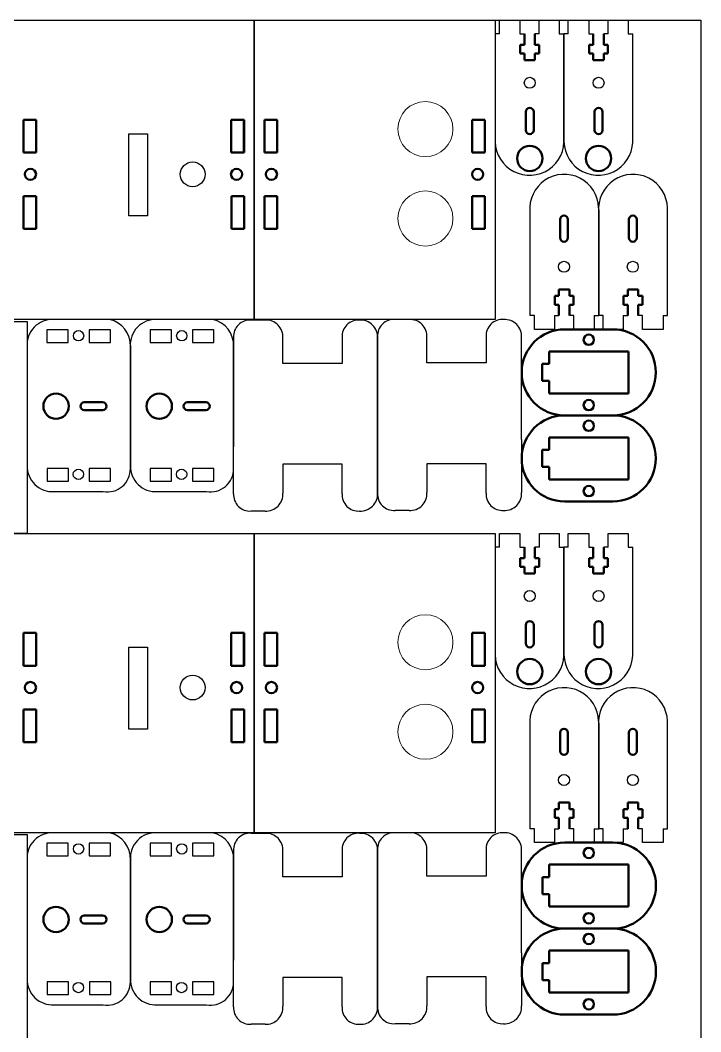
# Model space of a CAD drawing. Header units: millimetres. Extents: x 3153 to 3489, y 398 to 1818.
# Drawn here: x 3291.4 to 3489.2, y 1524.2 to 1818.2 of the extents above; entities that cross this region are included whole.
import ezdxf

# ---------------------------------------------------------------- set-up
doc = ezdxf.new("R2010")
doc.units = ezdxf.units.MM
doc.layers.add('Visible (ANSI)', color=7, linetype='Continuous', lineweight=50)

msp = doc.modelspace()

# ---------------------------------------------------------------- linework, layer by layer
for p, q in [((3430.66, 1814.22), (3430.66, 1818.22)), ((3430.66, 1818.22), (3436.6, 1818.22)), ((3436.6, 1818.22), (3436.6, 1814.22)), ((3442.24, 1814.22), (3442.24, 1818.22)), ((3442.24, 1818.22), (3448.04, 1818.22)), ((3448.04, 1818.22), (3448.04, 1814.22)), ((3450.66, 1814.22), (3450.66, 1818.22)), ((3450.66, 1818.22), (3456.6, 1818.22)), ((3456.6, 1818.22), (3456.6, 1814.22)), ((3462.24, 1814.22), (3462.24, 1818.22)), ((3462.24, 1818.22), (3468.04, 1818.22)), ((3468.04, 1818.22), (3468.04, 1814.22)), ((3429.38, 1814.22), (3429.38, 1782.92)), ((3430.66, 1814.22), (3429.38, 1814.22)), ((3436.6, 1814.22), (3437.9, 1814.22)), ((3442.24, 1814.22), (3440.94, 1814.22)), ((3448.04, 1814.22), (3449.38, 1814.22)), ((3449.38, 1784.09), (3449.38, 1814.22)), ((3449.38, 1814.22), (3449.38, 1782.92)), ((3450.66, 1814.22), (3449.38, 1814.22)), ((3456.6, 1814.22), (3457.9, 1814.22)), ((3462.24, 1814.22), (3460.94, 1814.22)), ((3468.04, 1814.22), (3469.38, 1814.22)), ((3469.38, 1784.09), (3469.38, 1814.22)), ((3439.49, 1762.5), (3439.49, 1732.37)), ((3459.49, 1732.37), (3459.49, 1763.68)), ((3459.49, 1762.5), (3459.49, 1732.37)), ((3479.49, 1732.37), (3479.49, 1763.68)), ((3440.83, 1732.37), (3439.49, 1732.37)), ((3440.83, 1728.37), (3440.83, 1732.37)), ((3446.62, 1732.37), (3446.62, 1728.37)), ((3446.62, 1732.37), (3447.92, 1732.37)), ((3452.27, 1732.37), (3450.97, 1732.37)), ((3452.27, 1728.37), (3452.27, 1732.37)), ((3458.21, 1732.37), (3459.49, 1732.37)), ((3458.21, 1732.37), (3458.21, 1728.37)), ((3460.83, 1732.37), (3459.49, 1732.37)), ((3460.83, 1728.37), (3460.83, 1732.37)), ((3466.62, 1732.37), (3466.62, 1728.37)), ((3466.62, 1732.37), (3467.92, 1732.37)), ((3472.27, 1732.37), (3470.97, 1732.37)), ((3472.27, 1728.37), (3472.27, 1732.37)), ((3478.21, 1732.37), (3479.49, 1732.37)), ((3478.21, 1732.37), (3478.21, 1728.37)), ((3317.34, 1731.22), (3301.07, 1731.22)), ((3347.34, 1731.22), (3331.07, 1731.22)), ((3362.53, 1731.06), (3358.49, 1731.06)), ((3404.38, 1731.22), (3400.33, 1731.22)), ((3353.39, 1726.04), (3353.39, 1720.48)), ((3367.73, 1718.48), (3367.73, 1725.84)), ((3384.94, 1726.04), (3384.94, 1718.48)), ((3395.23, 1720.48), (3395.23, 1725.84)), ((3395.24, 1726.2), (3395.24, 1720.64)), ((3409.58, 1718.64), (3409.58, 1726.01)), ((3426.79, 1726.2), (3426.79, 1718.64)), ((3437.08, 1720.64), (3437.08, 1726.01)), ((3446.62, 1728.37), (3440.83, 1728.37)), ((3458.21, 1728.37), (3452.27, 1728.37)), ((3466.62, 1728.37), (3460.83, 1728.37)), ((3478.21, 1728.37), (3472.27, 1728.37)), ((3293.39, 1723.34), (3293.39, 1688.76)), ((3323.39, 1687.93), (3323.39, 1724.02)), ((3323.39, 1723.34), (3323.39, 1688.76)), ((3353.39, 1687.93), (3353.39, 1724.02)), ((3353.39, 1720.48), (3353.39, 1694.21)), ((3395.23, 1696.17), (3395.23, 1720.48)), ((3395.24, 1720.64), (3395.24, 1694.37)), ((3437.08, 1696.33), (3437.08, 1720.64)), ((3384.94, 1718.48), (3367.73, 1718.48)), ((3426.79, 1718.64), (3409.58, 1718.64)), ((3353.39, 1680.61), (3353.39, 1696.17)), ((3395.23, 1696.17), (3395.23, 1680.8)), ((3395.24, 1680.77), (3395.24, 1696.33)), ((3437.08, 1696.33), (3437.08, 1680.96)), ((3384.94, 1689.17), (3367.73, 1689.17)), ((3367.73, 1689.17), (3367.73, 1680.8)), ((3384.94, 1680.61), (3384.94, 1689.17)), ((3426.79, 1689.33), (3409.58, 1689.33)), ((3409.58, 1689.33), (3409.58, 1680.96)), ((3426.79, 1680.77), (3426.79, 1689.33)), ((3301.21, 1681.22), (3315.52, 1681.22)), ((3331.21, 1681.22), (3345.52, 1681.22)), ((3362.53, 1675.58), (3358.49, 1675.58)), ((3404.38, 1675.75), (3400.33, 1675.75)), ((3430.66, 1665.05), (3430.66, 1669.05)), ((3430.66, 1669.05), (3436.6, 1669.05)), ((3436.6, 1669.05), (3436.6, 1665.05)), ((3442.25, 1665.05), (3442.25, 1669.05)), ((3442.25, 1669.05), (3448.04, 1669.05)), ((3448.04, 1669.05), (3448.04, 1665.05)), ((3450.66, 1665.05), (3450.66, 1669.05)), ((3450.66, 1669.05), (3456.6, 1669.05)), ((3456.6, 1669.05), (3456.6, 1665.05)), ((3462.25, 1665.05), (3462.25, 1669.05)), ((3462.25, 1669.05), (3468.04, 1669.05)), ((3468.04, 1669.05), (3468.04, 1665.05)), ((3429.38, 1665.05), (3429.38, 1633.74)), ((3430.66, 1665.05), (3429.38, 1665.05)), ((3436.6, 1665.05), (3437.9, 1665.05)), ((3442.25, 1665.05), (3440.95, 1665.05)), ((3448.04, 1665.05), (3449.38, 1665.05)), ((3449.38, 1634.92), (3449.38, 1665.05)), ((3449.38, 1665.05), (3449.38, 1633.74)), ((3450.66, 1665.05), (3449.38, 1665.05)), ((3456.6, 1665.05), (3457.9, 1665.05)), ((3462.25, 1665.05), (3460.95, 1665.05)), ((3468.04, 1665.05), (3469.38, 1665.05)), ((3469.38, 1634.92), (3469.38, 1665.05)), ((3459.49, 1583.2), (3459.49, 1614.5)), ((3479.49, 1583.2), (3479.49, 1614.5)), ((3439.49, 1613.33), (3439.49, 1583.2)), ((3459.49, 1613.33), (3459.49, 1583.2)), ((3317.34, 1582.05), (3301.07, 1582.05)), ((3347.34, 1582.05), (3331.07, 1582.05)), ((3362.53, 1581.89), (3358.49, 1581.89)), ((3404.38, 1582.05), (3400.33, 1582.05)), ((3440.83, 1583.2), (3439.49, 1583.2)), ((3440.83, 1579.2), (3440.83, 1583.2)), ((3446.63, 1583.2), (3446.63, 1579.2)), ((3446.63, 1583.2), (3447.93, 1583.2)), ((3452.27, 1583.2), (3450.97, 1583.2)), ((3452.27, 1579.2), (3452.27, 1583.2)), ((3458.21, 1583.2), (3459.49, 1583.2)), ((3458.21, 1583.2), (3458.21, 1579.2)), ((3460.83, 1583.2), (3459.49, 1583.2)), ((3460.83, 1579.2), (3460.83, 1583.2)), ((3466.63, 1583.2), (3466.63, 1579.2)), ((3466.63, 1583.2), (3467.93, 1583.2)), ((3472.27, 1583.2), (3470.97, 1583.2)), ((3472.27, 1579.2), (3472.27, 1583.2)), ((3478.21, 1583.2), (3479.49, 1583.2)), ((3478.21, 1583.2), (3478.21, 1579.2)), ((3446.63, 1579.2), (3440.83, 1579.2)), ((3458.21, 1579.2), (3452.27, 1579.2)), ((3466.63, 1579.2), (3460.83, 1579.2)), ((3478.21, 1579.2), (3472.27, 1579.2)), ((3353.4, 1576.86), (3353.4, 1571.3)), ((3367.73, 1569.3), (3367.73, 1576.67)), ((3384.94, 1576.86), (3384.94, 1569.3)), ((3395.23, 1571.3), (3395.23, 1576.67)), ((3395.24, 1577.03), (3395.24, 1571.47)), ((3409.58, 1569.47), (3409.58, 1576.84)), ((3426.79, 1577.03), (3426.79, 1569.47)), ((3437.08, 1571.47), (3437.08, 1576.84)), ((3293.4, 1574.17), (3293.4, 1539.59)), ((3323.4, 1538.75), (3323.4, 1574.85)), ((3323.4, 1574.17), (3323.4, 1539.59)), ((3353.4, 1538.75), (3353.4, 1574.85)), ((3353.4, 1571.3), (3353.4, 1545.03)), ((3395.23, 1546.99), (3395.23, 1571.3)), ((3395.24, 1571.47), (3395.24, 1545.2)), ((3437.08, 1547.16), (3437.08, 1571.47)), ((3384.94, 1569.3), (3367.73, 1569.3)), ((3426.79, 1569.47), (3409.58, 1569.47)), ((3353.4, 1531.43), (3353.4, 1546.99)), ((3395.23, 1546.99), (3395.23, 1531.63)), ((3395.24, 1531.6), (3395.24, 1547.16)), ((3437.08, 1547.16), (3437.08, 1531.79)), ((3384.94, 1539.99), (3367.73, 1539.99)), ((3367.73, 1539.99), (3367.73, 1531.63)), ((3384.94, 1531.43), (3384.94, 1539.99)), ((3426.79, 1540.16), (3409.58, 1540.16)), ((3409.58, 1540.16), (3409.58, 1531.79)), ((3426.79, 1531.6), (3426.79, 1540.16)), ((3301.21, 1532.05), (3315.52, 1532.05)), ((3331.21, 1532.05), (3345.52, 1532.05)), ((3362.53, 1526.41), (3358.49, 1526.41)), ((3404.38, 1526.57), (3400.33, 1526.57))]:
    msp.add_line(p, q)
at = {"color": 114, "true_color": 0x139b48}
msp.add_lwpolyline([(3153.39, 1818.22), (3489.16, 1818.22), (3489.16, 398.22), (3153.39, 398.22)], close=True, dxfattribs=at)
for points in [[(3289.38, 1818.22), (3359.38, 1818.22), (3359.38, 1731.22), (3289.38, 1731.22)], [(3359.38, 1818.22), (3429.38, 1818.22), (3429.38, 1731.22), (3359.38, 1731.22)], [(3322.91, 1785.16), (3328.33, 1785.16), (3328.33, 1761.36), (3322.91, 1761.36)], [(3293.4, 1669.05), (3223.4, 1669.05), (3223.39, 1730.69), (3293.39, 1730.69)], [(3299.16, 1724.53), (3305.36, 1724.53), (3305.36, 1728.23), (3299.16, 1728.23)], [(3311.45, 1724.53), (3317.65, 1724.53), (3317.65, 1728.23), (3311.45, 1728.23)], [(3329.16, 1724.53), (3335.36, 1724.53), (3335.36, 1728.23), (3329.16, 1728.23)], [(3341.45, 1724.53), (3347.65, 1724.53), (3347.65, 1728.23), (3341.45, 1728.23)], [(3299.17, 1684.22), (3305.37, 1684.22), (3305.37, 1687.92), (3299.17, 1687.92)], [(3311.46, 1684.22), (3317.66, 1684.22), (3317.66, 1687.92), (3311.46, 1687.92)], [(3329.17, 1684.22), (3335.37, 1684.22), (3335.37, 1687.92), (3329.17, 1687.92)], [(3341.46, 1684.22), (3347.66, 1684.22), (3347.66, 1687.92), (3341.46, 1687.92)], [(3289.38, 1669.05), (3359.38, 1669.05), (3359.38, 1582.05), (3289.38, 1582.05)], [(3359.38, 1669.05), (3429.38, 1669.05), (3429.38, 1582.05), (3359.38, 1582.05)], [(3322.91, 1635.99), (3328.33, 1635.99), (3328.33, 1612.19), (3322.91, 1612.19)], [(3293.4, 1519.88), (3223.4, 1519.87), (3223.4, 1581.52), (3293.4, 1581.52)], [(3299.16, 1575.35), (3305.36, 1575.35), (3305.36, 1579.05), (3299.16, 1579.05)], [(3311.46, 1575.35), (3317.66, 1575.35), (3317.66, 1579.05), (3311.46, 1579.05)], [(3329.16, 1575.35), (3335.36, 1575.35), (3335.36, 1579.05), (3329.16, 1579.05)], [(3341.46, 1575.35), (3347.66, 1575.35), (3347.66, 1579.05), (3341.46, 1579.05)], [(3299.17, 1535.05), (3305.37, 1535.05), (3305.37, 1538.75), (3299.17, 1538.75)], [(3311.47, 1535.05), (3317.67, 1535.05), (3317.67, 1538.75), (3311.47, 1538.75)], [(3329.17, 1535.05), (3335.37, 1535.05), (3335.37, 1538.75), (3329.17, 1538.75)], [(3341.47, 1535.05), (3347.67, 1535.05), (3347.67, 1538.75), (3341.47, 1538.75)]]:
    msp.add_lwpolyline(points, close=True)
for centre, radius in [((3439.46, 1800.03), 1.6), ((3459.46, 1800.03), 1.6), ((3341.5, 1773.44), 3.6), ((3449.41, 1746.56), 1.6), ((3469.41, 1746.56), 1.6), ((3308.33, 1726.52), 1.5), ((3338.33, 1726.52), 1.5), ((3308.29, 1686.24), 1.5), ((3338.29, 1686.24), 1.5), ((3439.46, 1650.86), 1.6), ((3459.46, 1650.86), 1.6), ((3341.5, 1624.26), 3.6), ((3449.42, 1597.39), 1.6), ((3469.42, 1597.39), 1.6), ((3308.33, 1577.35), 1.5), ((3338.33, 1577.35), 1.5), ((3308.29, 1537.07), 1.5), ((3338.29, 1537.07), 1.5)]:
    msp.add_circle(centre, radius)
at = {"color": 7, "linetype": 'Continuous', "lineweight": 15}
for centre in [(3409.13, 1786.59), (3409.13, 1760.59), (3409.13, 1637.42), (3409.13, 1611.42)]:
    msp.add_circle(centre, 8, dxfattribs=at)
for centre, radius, start, end in [((3439.4, 1783.18), 10.02, 181.5316, 5.1889), ((3459.4, 1783.18), 10.02, 181.5316, 5.1889), ((3449.47, 1763.41), 10.02, 1.5316, 185.1889), ((3469.47, 1763.41), 10.02, 1.5316, 185.1889), ((3300.7, 1723.9), 7.33, 87.1208, 184.3987), ((3315.72, 1723.72), 7.68, 357.7118, 77.7969), ((3330.7, 1723.9), 7.33, 87.1208, 184.3987), ((3345.72, 1723.72), 7.68, 357.7118, 77.7969), ((3358.1, 1726.36), 4.71, 85.2541, 183.942), ((3362.83, 1726.16), 4.91, 356.28, 93.524), ((3389.64, 1726.36), 4.71, 85.2541, 183.942), ((3390.33, 1726.16), 4.91, 356.28, 93.524), ((3399.94, 1726.53), 4.71, 85.2541, 183.942), ((3404.68, 1726.33), 4.91, 356.28, 93.524), ((3431.49, 1726.53), 4.71, 85.2541, 183.942), ((3432.18, 1726.33), 4.91, 356.28, 93.524), ((3300.78, 1688.6), 7.39, 178.7171, 273.3578), ((3316.68, 1687.83), 6.71, 260.0099, 0.7789), ((3330.78, 1688.6), 7.39, 178.7171, 273.3578), ((3346.68, 1687.83), 6.71, 260.0099, 0.7789), ((3358.1, 1680.28), 4.71, 176.058, 274.7459), ((3362.83, 1680.48), 4.91, 266.476, 3.72), ((3389.64, 1680.28), 4.71, 176.058, 274.7459), ((3390.33, 1680.48), 4.91, 266.476, 3.72), ((3399.94, 1680.45), 4.71, 176.058, 274.7459), ((3404.68, 1680.65), 4.91, 266.476, 3.72), ((3431.49, 1680.45), 4.71, 176.058, 274.7459), ((3432.18, 1680.65), 4.91, 266.476, 3.72), ((3439.4, 1634.01), 10.02, 181.5316, 5.1889), ((3459.4, 1634.01), 10.02, 181.5316, 5.1889), ((3449.47, 1614.23), 10.02, 1.5316, 185.1889), ((3469.47, 1614.23), 10.02, 1.5316, 185.1889), ((3300.71, 1574.73), 7.33, 87.1208, 184.3987), ((3315.72, 1574.54), 7.68, 357.7118, 77.7969), ((3330.71, 1574.73), 7.33, 87.1208, 184.3987), ((3345.72, 1574.54), 7.68, 357.7118, 77.7969), ((3358.1, 1577.19), 4.71, 85.2541, 183.942), ((3362.83, 1576.99), 4.91, 356.28, 93.524), ((3389.64, 1577.19), 4.71, 85.2541, 183.942), ((3390.34, 1576.99), 4.91, 356.28, 93.524), ((3399.94, 1577.35), 4.71, 85.2541, 183.942), ((3404.68, 1577.15), 4.91, 356.28, 93.524), ((3431.49, 1577.35), 4.71, 85.2541, 183.942), ((3432.18, 1577.15), 4.91, 356.28, 93.524), ((3300.78, 1539.42), 7.39, 178.7171, 273.3578), ((3316.68, 1538.66), 6.71, 260.0099, 0.7789), ((3330.78, 1539.42), 7.39, 178.7171, 273.3578), ((3346.68, 1538.66), 6.71, 260.0099, 0.7789), ((3404.68, 1531.47), 4.91, 266.476, 3.72), ((3432.18, 1531.47), 4.91, 266.476, 3.72), ((3358.1, 1531.11), 4.71, 176.058, 274.7459), ((3362.83, 1531.31), 4.91, 266.476, 3.72), ((3389.64, 1531.11), 4.71, 176.058, 274.7459), ((3390.34, 1531.31), 4.91, 266.476, 3.72), ((3399.94, 1531.27), 4.71, 176.058, 274.7459), ((3431.49, 1531.27), 4.71, 176.058, 274.7459)]:
    msp.add_arc(centre, radius, start, end)
at = {"layer": 'Visible (ANSI)'}
for p, q in [((3437.9, 1811.05), (3437.9, 1814.22)), ((3440.94, 1814.22), (3440.94, 1811.05)), ((3457.9, 1811.05), (3457.9, 1814.22)), ((3460.94, 1814.22), (3460.94, 1811.05)), ((3436.69, 1811.05), (3437.9, 1811.05)), ((3436.69, 1808.51), (3436.69, 1811.05)), ((3440.94, 1811.05), (3442.15, 1811.05)), ((3442.15, 1811.05), (3442.15, 1808.51)), ((3456.69, 1811.05), (3457.9, 1811.05)), ((3456.69, 1808.51), (3456.69, 1811.05)), ((3460.94, 1811.05), (3462.15, 1811.05)), ((3462.15, 1811.05), (3462.15, 1808.51)), ((3437.9, 1808.51), (3436.69, 1808.51)), ((3437.9, 1806.6), (3437.9, 1808.51)), ((3440.94, 1808.51), (3440.94, 1806.6)), ((3442.15, 1808.51), (3440.94, 1808.51)), ((3457.9, 1808.51), (3456.69, 1808.51)), ((3457.9, 1806.6), (3457.9, 1808.51)), ((3460.94, 1808.51), (3460.94, 1806.6)), ((3462.15, 1808.51), (3460.94, 1808.51)), ((3440.94, 1806.6), (3437.9, 1806.6)), ((3460.94, 1806.6), (3457.9, 1806.6)), ((3438.31, 1786.27), (3438.31, 1791.6)), ((3440.6, 1791.6), (3440.6, 1786.27)), ((3458.31, 1786.27), (3458.31, 1791.6)), ((3460.6, 1791.6), (3460.6, 1786.27)), ((3292.35, 1789.31), (3296.05, 1789.31)), ((3292.35, 1779.79), (3292.35, 1789.31)), ((3296.05, 1789.31), (3296.05, 1779.79)), ((3352.71, 1789.31), (3356.41, 1789.31)), ((3352.71, 1779.79), (3352.71, 1789.31)), ((3353.26, 1789.31), (3356.44, 1789.31)), ((3356.41, 1789.31), (3356.41, 1779.79)), ((3356.44, 1789.31), (3356.44, 1779.79)), ((3362.35, 1789.31), (3365.52, 1789.31)), ((3362.35, 1779.79), (3362.35, 1789.31)), ((3362.35, 1789.31), (3366.05, 1789.31)), ((3362.35, 1779.79), (3362.35, 1789.31)), ((3366.05, 1789.31), (3366.05, 1779.79)), ((3422.74, 1789.31), (3426.44, 1789.31)), ((3422.74, 1779.79), (3422.74, 1789.31)), ((3423.26, 1789.31), (3426.44, 1789.31)), ((3426.44, 1789.31), (3426.44, 1779.79)), ((3426.44, 1789.31), (3426.44, 1779.79)), ((3296.05, 1779.79), (3292.35, 1779.79)), ((3356.41, 1779.79), (3352.71, 1779.79)), ((3356.44, 1779.79), (3353.26, 1779.79)), ((3365.52, 1779.79), (3362.35, 1779.79)), ((3366.05, 1779.79), (3362.35, 1779.79)), ((3426.44, 1779.79), (3422.74, 1779.79)), ((3426.44, 1779.79), (3423.26, 1779.79)), ((3292.35, 1767.09), (3295.52, 1767.09)), ((3292.35, 1757.56), (3292.35, 1767.09)), ((3292.35, 1767.09), (3296.05, 1767.09)), ((3292.35, 1757.56), (3292.35, 1767.09)), ((3296.05, 1767.09), (3296.05, 1757.56)), ((3352.74, 1767.09), (3356.44, 1767.09)), ((3352.74, 1757.56), (3352.74, 1767.09)), ((3353.26, 1767.09), (3356.44, 1767.09)), ((3356.44, 1767.09), (3356.44, 1757.56)), ((3356.44, 1767.09), (3356.44, 1757.56)), ((3362.35, 1767.09), (3365.52, 1767.09)), ((3362.35, 1757.56), (3362.35, 1767.09)), ((3362.35, 1767.09), (3366.05, 1767.09)), ((3362.35, 1757.56), (3362.35, 1767.09)), ((3366.05, 1767.09), (3366.05, 1757.56)), ((3422.74, 1767.09), (3426.44, 1767.09)), ((3422.74, 1757.56), (3422.74, 1767.09)), ((3423.26, 1767.09), (3426.44, 1767.09)), ((3426.44, 1767.09), (3426.44, 1757.56)), ((3426.44, 1767.09), (3426.44, 1757.56)), ((3448.27, 1754.99), (3448.27, 1760.32)), ((3450.56, 1760.32), (3450.56, 1754.99)), ((3468.27, 1754.99), (3468.27, 1760.32)), ((3470.56, 1760.32), (3470.56, 1754.99)), ((3295.52, 1757.56), (3292.35, 1757.56)), ((3296.05, 1757.56), (3292.35, 1757.56)), ((3356.44, 1757.56), (3352.74, 1757.56)), ((3356.44, 1757.56), (3353.26, 1757.56)), ((3365.52, 1757.56), (3362.35, 1757.56)), ((3366.05, 1757.56), (3362.35, 1757.56)), ((3426.44, 1757.56), (3422.74, 1757.56)), ((3426.44, 1757.56), (3423.26, 1757.56)), ((3446.72, 1738.09), (3447.92, 1738.09)), ((3446.72, 1735.55), (3446.72, 1738.09)), ((3447.92, 1739.99), (3450.97, 1739.99)), ((3447.92, 1738.09), (3447.92, 1739.99)), ((3450.97, 1739.99), (3450.97, 1738.09)), ((3450.97, 1738.09), (3452.18, 1738.09)), ((3452.18, 1738.09), (3452.18, 1735.55)), ((3466.72, 1738.09), (3467.92, 1738.09)), ((3466.72, 1735.55), (3466.72, 1738.09)), ((3467.92, 1739.99), (3470.97, 1739.99)), ((3467.92, 1738.09), (3467.92, 1739.99)), ((3470.97, 1739.99), (3470.97, 1738.09)), ((3470.97, 1738.09), (3472.18, 1738.09)), ((3472.18, 1738.09), (3472.18, 1735.55)), ((3447.92, 1735.55), (3446.72, 1735.55)), ((3447.92, 1732.37), (3447.92, 1735.55)), ((3452.18, 1735.55), (3450.97, 1735.55)), ((3450.97, 1735.55), (3450.97, 1732.37)), ((3467.92, 1735.55), (3466.72, 1735.55)), ((3467.92, 1732.37), (3467.92, 1735.55)), ((3472.18, 1735.55), (3470.97, 1735.55)), ((3470.97, 1735.55), (3470.97, 1732.37)), ((3463.61, 1728.37), (3449.61, 1728.37)), ((3445.11, 1718.37), (3445.11, 1721.97)), ((3445.11, 1721.97), (3468.11, 1721.97)), ((3468.11, 1721.97), (3468.11, 1709.77)), ((3443.11, 1713.37), (3443.11, 1718.37)), ((3443.11, 1718.37), (3445.11, 1718.37)), ((3445.11, 1713.37), (3443.11, 1713.37)), ((3445.11, 1709.77), (3445.11, 1713.37)), ((3468.11, 1709.77), (3445.11, 1709.77)), ((3310, 1707.19), (3315.34, 1707.19)), ((3340, 1707.19), (3345.34, 1707.19)), ((3315.34, 1704.9), (3310, 1704.9)), ((3345.34, 1704.9), (3340, 1704.9)), ((3449.61, 1703.37), (3463.61, 1703.37)), ((3463.61, 1703.37), (3449.61, 1703.37)), ((3445.11, 1693.37), (3445.11, 1696.97)), ((3445.11, 1696.97), (3468.11, 1696.97)), ((3468.11, 1696.97), (3468.11, 1684.77)), ((3443.11, 1688.37), (3443.11, 1693.37)), ((3443.11, 1693.37), (3445.11, 1693.37)), ((3445.11, 1688.37), (3443.11, 1688.37)), ((3445.11, 1684.77), (3445.11, 1688.37)), ((3468.11, 1684.77), (3445.11, 1684.77)), ((3449.61, 1678.37), (3463.61, 1678.37)), ((3437.9, 1661.87), (3437.9, 1665.05)), ((3440.95, 1665.05), (3440.95, 1661.87)), ((3457.9, 1661.87), (3457.9, 1665.05)), ((3460.95, 1665.05), (3460.95, 1661.87)), ((3436.69, 1661.87), (3437.9, 1661.87)), ((3436.69, 1659.33), (3436.69, 1661.87)), ((3440.95, 1661.87), (3442.15, 1661.87)), ((3442.15, 1661.87), (3442.15, 1659.33)), ((3456.69, 1661.87), (3457.9, 1661.87)), ((3456.69, 1659.33), (3456.69, 1661.87)), ((3460.95, 1661.87), (3462.15, 1661.87)), ((3462.15, 1661.87), (3462.15, 1659.33)), ((3437.9, 1659.33), (3436.69, 1659.33)), ((3437.9, 1657.43), (3437.9, 1659.33)), ((3440.95, 1659.33), (3440.95, 1657.43)), ((3442.15, 1659.33), (3440.95, 1659.33)), ((3457.9, 1659.33), (3456.69, 1659.33)), ((3457.9, 1657.43), (3457.9, 1659.33)), ((3460.95, 1659.33), (3460.95, 1657.43)), ((3462.15, 1659.33), (3460.95, 1659.33)), ((3440.95, 1657.43), (3437.9, 1657.43)), ((3460.95, 1657.43), (3457.9, 1657.43)), ((3438.31, 1637.09), (3438.31, 1642.43)), ((3440.6, 1642.43), (3440.6, 1637.09)), ((3458.31, 1637.09), (3458.31, 1642.43)), ((3460.6, 1642.43), (3460.6, 1637.09)), ((3292.35, 1640.14), (3296.05, 1640.14)), ((3292.35, 1630.61), (3292.35, 1640.14)), ((3296.05, 1640.14), (3296.05, 1630.61)), ((3352.71, 1640.14), (3356.41, 1640.14)), ((3352.71, 1630.61), (3352.71, 1640.14)), ((3353.26, 1640.14), (3356.44, 1640.14)), ((3356.41, 1640.14), (3356.41, 1630.61)), ((3356.44, 1640.14), (3356.44, 1630.61)), ((3362.35, 1640.14), (3365.52, 1640.14)), ((3362.35, 1630.61), (3362.35, 1640.14)), ((3362.35, 1640.14), (3366.05, 1640.14)), ((3362.35, 1630.61), (3362.35, 1640.14)), ((3366.05, 1640.14), (3366.05, 1630.61)), ((3422.74, 1640.14), (3426.44, 1640.14)), ((3422.74, 1630.61), (3422.74, 1640.14)), ((3423.26, 1640.14), (3426.44, 1640.14)), ((3426.44, 1640.14), (3426.44, 1630.61)), ((3426.44, 1640.14), (3426.44, 1630.61)), ((3296.05, 1630.61), (3292.35, 1630.61)), ((3356.41, 1630.61), (3352.71, 1630.61)), ((3356.44, 1630.61), (3353.26, 1630.61)), ((3365.52, 1630.61), (3362.35, 1630.61)), ((3366.05, 1630.61), (3362.35, 1630.61)), ((3426.44, 1630.61), (3422.74, 1630.61)), ((3426.44, 1630.61), (3423.26, 1630.61)), ((3292.35, 1617.91), (3295.52, 1617.91)), ((3292.35, 1608.39), (3292.35, 1617.91)), ((3292.35, 1617.91), (3296.05, 1617.91)), ((3292.35, 1608.39), (3292.35, 1617.91)), ((3296.05, 1617.91), (3296.05, 1608.39)), ((3352.74, 1617.91), (3356.44, 1617.91)), ((3352.74, 1608.39), (3352.74, 1617.91)), ((3353.26, 1617.91), (3356.44, 1617.91)), ((3356.44, 1617.91), (3356.44, 1608.39)), ((3356.44, 1617.91), (3356.44, 1608.39)), ((3362.35, 1617.91), (3365.52, 1617.91)), ((3362.35, 1608.39), (3362.35, 1617.91)), ((3362.35, 1617.91), (3366.05, 1617.91)), ((3362.35, 1608.39), (3362.35, 1617.91)), ((3366.05, 1617.91), (3366.05, 1608.39)), ((3422.74, 1617.91), (3426.44, 1617.91)), ((3422.74, 1608.39), (3422.74, 1617.91)), ((3423.26, 1617.91), (3426.44, 1617.91)), ((3426.44, 1617.91), (3426.44, 1608.39)), ((3426.44, 1617.91), (3426.44, 1608.39)), ((3448.27, 1605.82), (3448.27, 1611.15)), ((3450.56, 1611.15), (3450.56, 1605.82)), ((3468.27, 1605.82), (3468.27, 1611.15)), ((3470.56, 1611.15), (3470.56, 1605.82)), ((3295.52, 1608.39), (3292.35, 1608.39)), ((3296.05, 1608.39), (3292.35, 1608.39)), ((3356.44, 1608.39), (3352.74, 1608.39)), ((3356.44, 1608.39), (3353.26, 1608.39)), ((3365.52, 1608.39), (3362.35, 1608.39)), ((3366.05, 1608.39), (3362.35, 1608.39)), ((3426.44, 1608.39), (3422.74, 1608.39)), ((3426.44, 1608.39), (3423.26, 1608.39)), ((3447.93, 1590.82), (3450.97, 1590.82)), ((3447.93, 1588.91), (3447.93, 1590.82)), ((3450.97, 1590.82), (3450.97, 1588.91)), ((3467.93, 1590.82), (3470.97, 1590.82)), ((3467.93, 1588.91), (3467.93, 1590.82)), ((3470.97, 1590.82), (3470.97, 1588.91)), ((3446.72, 1588.91), (3447.93, 1588.91)), ((3446.72, 1586.37), (3446.72, 1588.91)), ((3450.97, 1588.91), (3452.18, 1588.91)), ((3452.18, 1588.91), (3452.18, 1586.37)), ((3466.72, 1588.91), (3467.93, 1588.91)), ((3466.72, 1586.37), (3466.72, 1588.91)), ((3470.97, 1588.91), (3472.18, 1588.91)), ((3472.18, 1588.91), (3472.18, 1586.37)), ((3447.93, 1586.37), (3446.72, 1586.37)), ((3447.93, 1583.2), (3447.93, 1586.37)), ((3452.18, 1586.37), (3450.97, 1586.37)), ((3450.97, 1586.37), (3450.97, 1583.2)), ((3467.93, 1586.37), (3466.72, 1586.37)), ((3467.93, 1583.2), (3467.93, 1586.37)), ((3472.18, 1586.37), (3470.97, 1586.37)), ((3470.97, 1586.37), (3470.97, 1583.2)), ((3463.62, 1579.2), (3449.62, 1579.2)), ((3445.12, 1569.2), (3445.12, 1572.8)), ((3445.12, 1572.8), (3468.12, 1572.8)), ((3468.12, 1572.8), (3468.12, 1560.6)), ((3443.12, 1564.2), (3443.12, 1569.2)), ((3443.12, 1569.2), (3445.12, 1569.2)), ((3445.12, 1564.2), (3443.12, 1564.2)), ((3445.12, 1560.6), (3445.12, 1564.2)), ((3468.12, 1560.6), (3445.12, 1560.6)), ((3310, 1558.01), (3315.34, 1558.01)), ((3315.34, 1555.73), (3310, 1555.73)), ((3340, 1558.01), (3345.34, 1558.01)), ((3345.34, 1555.73), (3340, 1555.73)), ((3449.62, 1554.2), (3463.62, 1554.2)), ((3463.62, 1554.2), (3449.62, 1554.2)), ((3445.12, 1544.2), (3445.12, 1547.8)), ((3445.12, 1547.8), (3468.12, 1547.8)), ((3468.12, 1547.8), (3468.12, 1535.6)), ((3443.12, 1539.2), (3443.12, 1544.2)), ((3443.12, 1544.2), (3445.12, 1544.2)), ((3445.12, 1539.2), (3443.12, 1539.2)), ((3445.12, 1535.6), (3445.12, 1539.2)), ((3468.12, 1535.6), (3445.12, 1535.6)), ((3449.62, 1529.2), (3463.62, 1529.2))]:
    msp.add_line(p, q, dxfattribs=at)
for centre, radius in [((3439.46, 1778.06), 3.68), ((3459.46, 1778.06), 3.68), ((3294.35, 1773.44), 1.63), ((3354.26, 1773.44), 1.63), ((3364.39, 1773.44), 1.63), ((3424.32, 1773.44), 1.63), ((3456.61, 1725.37), 1.5), ((3301.8, 1706.04), 3.68), ((3331.8, 1706.04), 3.68), ((3456.61, 1706.37), 1.5), ((3456.61, 1700.37), 1.5), ((3456.61, 1681.37), 1.5), ((3439.46, 1628.89), 3.68), ((3459.46, 1628.89), 3.68), ((3294.35, 1624.26), 1.63), ((3354.26, 1624.26), 1.63), ((3364.39, 1624.26), 1.63), ((3424.32, 1624.26), 1.63), ((3456.62, 1576.2), 1.5), ((3301.8, 1556.87), 3.68), ((3331.8, 1556.87), 3.68), ((3456.62, 1557.2), 1.5), ((3456.62, 1551.2), 1.5), ((3456.62, 1532.2), 1.5)]:
    msp.add_circle(centre, radius, dxfattribs=at)
for centre, radius, start, end in [((3439.46, 1791.6), 1.14, 0, 180), ((3459.46, 1791.6), 1.14, 0, 180), ((3439.46, 1786.27), 1.14, 180, 0), ((3459.46, 1786.27), 1.14, 180, 0), ((3449.41, 1760.32), 1.14, 0, 180), ((3469.41, 1760.32), 1.14, 0, 180), ((3449.41, 1754.99), 1.14, 180, 0), ((3469.41, 1754.99), 1.14, 180, 0), ((3449.61, 1715.87), 12.5, 90, 270), ((3463.61, 1715.87), 12.5, 270, 90), ((3310, 1706.04), 1.14, 90, 270), ((3315.34, 1706.04), 1.14, 270, 90), ((3340, 1706.04), 1.14, 90, 270), ((3345.34, 1706.04), 1.14, 270, 90), ((3449.61, 1690.87), 12.5, 90, 270), ((3463.61, 1690.87), 12.5, 270, 90), ((3439.46, 1642.43), 1.14, 0, 180), ((3459.46, 1642.43), 1.14, 0, 180), ((3439.46, 1637.09), 1.14, 180, 0), ((3459.46, 1637.09), 1.14, 180, 0), ((3449.42, 1611.15), 1.14, 0, 180), ((3469.42, 1611.15), 1.14, 0, 180), ((3449.42, 1605.82), 1.14, 180, 0), ((3469.42, 1605.82), 1.14, 180, 0), ((3449.62, 1566.7), 12.5, 90, 270), ((3463.62, 1566.7), 12.5, 270, 90), ((3310, 1556.87), 1.14, 90, 270), ((3315.34, 1556.87), 1.14, 270, 90), ((3340, 1556.87), 1.14, 90, 270), ((3345.34, 1556.87), 1.14, 270, 90), ((3449.62, 1541.7), 12.5, 90, 270), ((3463.62, 1541.7), 12.5, 270, 90)]:
    msp.add_arc(centre, radius, start, end, dxfattribs=at)

doc.saveas('drawing.dxf')
